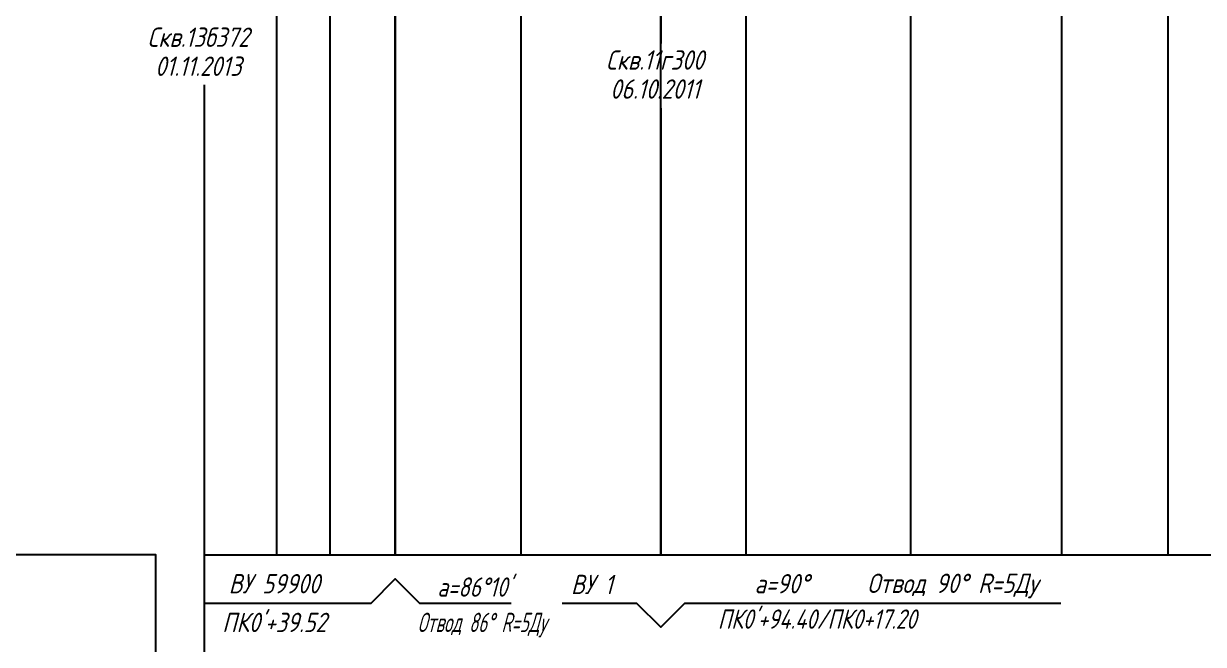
# Model space of a CAD drawing. Extents: x -1282 to 400, y 0 to 1149.
# Drawn here: x -1205.4 to -1083.4, y 853.5 to 917.7 of the extents above; entities that cross this region are included whole.
import ezdxf
from ezdxf.enums import TextEntityAlignment as Align

# ---------------------------------------------------------------- set-up
doc = ezdxf.new("R2010")
doc.units = 0
doc.layers.add('ИИ_ГЕОЛОГИЯ_025', color=7, linetype='Continuous', lineweight=25)
doc.layers.add('ИИ_ПРОФИЛЬ_025', color=7, linetype='Continuous', lineweight=25)
doc.layers.add('Оформление', color=7, linetype='Continuous')
doc.layers.add('ТХ-Л', color=140, linetype='Continuous')
doc.styles.add('VNIPISIMPLEXCUR', font='simplex.shx', dxfattribs={"width": 0.8, "oblique": 15})

# ---------------------------------------------------------------- blocks, each defined once
blk = doc.blocks.new('ИИ04007')
at = {"color": 0, "linetype": 'Continuous', "lineweight": 25}
blk.add_lwpolyline([(-70, 0), (-70, -303), (0, -303), (0, 0), (-70, 0)], close=True, dxfattribs=at)

msp = doc.modelspace()

# ---------------------------------------------------------------- linework, layer by layer
at = {"layer": 'ИИ_ПРОФИЛЬ_025', "flags": 128}
for points in [[(-1130.713, 990.64), (-1130.713, 862.817)], [(-1098.113, 990.417), (-1098.113, 862.817)], [(-1087.113, 990.417), (-1087.113, 862.817)], [(-1113.713, 976.184), (-1113.713, 862.817)], [(-1166.953, 969.517), (-1166.953, 862.817)], [(-1179.213, 937.237), (-1179.213, 862.817)], [(-1173.698, 937.038), (-1173.698, 862.817)], [(-1153.963, 924.537), (-1153.963, 862.817)], [(-1139.513, 921.548), (-1139.513, 915.657)], [(-1186.713, 911.367), (-1186.713, 862.817)], [(-1139.513, 908.977), (-1139.513, 862.817)], [(-1186.713, 862.817), (-148.113, 862.817)], [(-1186.713, 862.817), (-1186.713, 559.817)], [(-1186.713, 857.817), (-1169.453, 857.817), (-1166.953, 860.317), (-1164.453, 857.817), (-1154.985, 857.817)], [(-1149.709, 857.817), (-1142.013, 857.817), (-1139.513, 855.317), (-1137.013, 857.817), (-1098.175, 857.817)]]:
    msp.add_lwpolyline(points, dxfattribs=at)
at = {"layer": 'Оформление'}
for p, q in [((-1166.953, 862.817), (-1166.953, 1055.164)), ((-1139.513, 862.817), (-1139.513, 1021.717))]:
    msp.add_line(p, q, dxfattribs=at)

# ---------------------------------------------------------------- block references
at = {"layer": 'ИИ_ПРОФИЛЬ_025'}
msp.add_blockref('ИИ04007', (-1191.713, 862.817), dxfattribs=at)

# ---------------------------------------------------------------- texts
at = {"layer": 'ИИ_ГЕОЛОГИЯ_025', "style": 'VNIPISIMPLEXCUR', "oblique": 15, "width": 0.8}
for s, p in [('Скв.13б372', (-1187.31, 917.299)), ('Скв.11г300', (-1140.11, 914.942)), ('01.11.2013', (-1187.31, 914.299)), ('06.10.2011', (-1140.11, 911.942))]:
    msp.add_text(s, height=2, dxfattribs=at).set_placement(p, align=Align.TOP_CENTER)
at = {"layer": 'ИИ_ПРОФИЛЬ_025', "style": 'VNIPISIMPLEXCUR', "oblique": 15}
for s, width, p in [('ВУ 59900', 0.8, (-1179.453, 858.817)), ("a=86°10'", 0.75, (-1158.765, 858.47)), ('a=90°', 0.8, (-1127.013, 858.817)), ('ВУ 1', 0.8, (-1146.64, 858.738))]:
    msp.add_text(s, height=2, dxfattribs=dict(at, width=width)).set_placement(p, align=Align.CENTER)
for s, width, p in [("ПК0'+39.52", 0.8, (-1179.453, 856.817)), ("ПК0'+94.40/ПК0+17.20 ", 0.75, (-1122.861, 857.16))]:
    msp.add_text(s, height=2, dxfattribs=dict(at, width=width)).set_placement(p, align=Align.TOP_CENTER)
at = {"layer": 'ТХ-Л', "style": 'VNIPISIMPLEXCUR', "oblique": 15}
for s, width, p in [('Отвод 90%%D R=5Ду', 0.8, (-1109.36, 858.858)), ('Отвод 86%%D R=5Ду', 0.6, (-1157.999, 854.817))]:
    msp.add_text(s, height=2, dxfattribs=dict(at, width=width)).set_placement(p, align=Align.CENTER)

doc.saveas('drawing.dxf')
